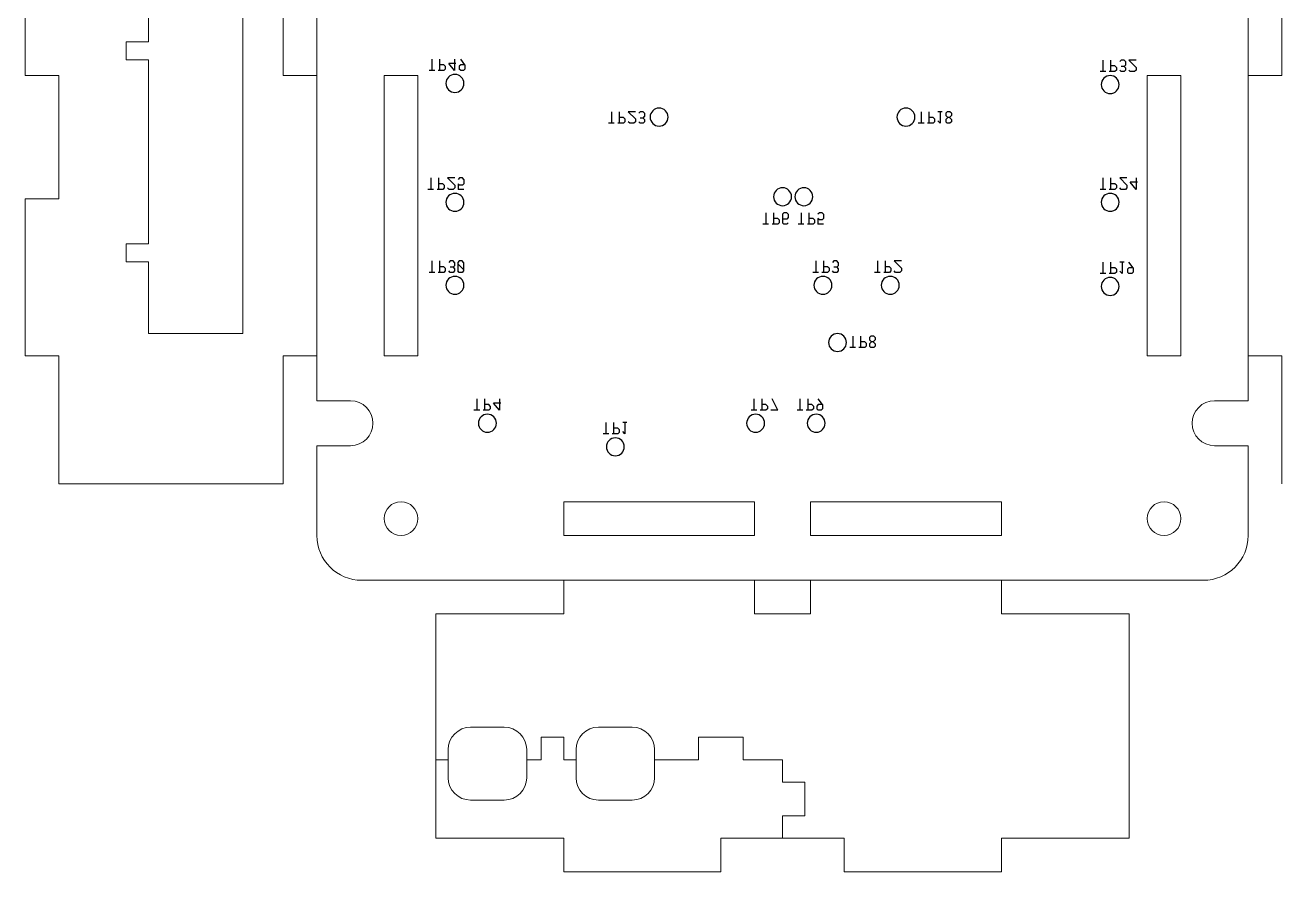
# Model space of a CAD drawing. Header units: millimetres. Extents: x -26 to 192, y -26 to 125.
# Drawn here: x -26 to 86, y -26 to 49.5 of the extents above; entities that cross this region are included whole.
import ezdxf

# ---------------------------------------------------------------- set-up
doc = ezdxf.new("R2010")
doc.units = ezdxf.units.MM
doc.layers.get('0').update_dxf_attribs({"linetype": 'CONTINUOUS', "lineweight": 0})
doc.layers.add('power_silk', color=7, linetype='CONTINUOUS')

msp = doc.modelspace()

# ---------------------------------------------------------------- linework, layer by layer
at = {"color": 5}
for p, q in [((0, 83), (0, 16)), ((83, 16), (83, 83)), ((-6.6, 22), (-6.6, 73.8)), ((-15, 64.4), (-15, 48)), ((-3, 45), (-3, 55)), ((-26, 45), (-26, 54)), ((86, 45), (86, 54)), ((-15, 48), (-17, 48)), ((-17, 48), (-17, 46.4)), ((-17, 46.4), (-15, 46.4)), ((-15, 46.4), (-15, 30)), ((-26, 45), (-23, 45)), ((-23, 45), (-23, 34)), ((0, 45), (-3, 45)), ((9, 45), (6, 45)), ((6, 45), (6, 20)), ((9, 20), (9, 45)), ((77, 45), (74, 45)), ((74, 45), (74, 20)), ((77, 20), (77, 45)), ((83, 45), (86, 45)), ((-23, 34), (-26, 34)), ((-26, 20), (-26, 34)), ((-15, 30), (-17, 30)), ((-17, 30), (-17, 28.4)), ((-17, 28.4), (-15, 28.4)), ((-15, 28.4), (-15, 22)), ((-15, 22), (-6.6, 22)), ((-26, 20), (-23, 20)), ((-23, 20), (-23, 8.6)), ((-3, 20), (0, 20)), ((-3, 8.6), (-3, 20)), ((6, 20), (9, 20)), ((74, 20), (77, 20)), ((86, 20), (83, 20)), ((86, 8.6), (86, 20)), ((3, 16), (0, 16)), ((80, 16), (83, 16)), ((5, 14), (5, 14)), ((78, 14), (78, 14)), ((0, 12), (3, 12)), ((0, 12), (0, 4)), ((83, 12), (80, 12)), ((83, 4), (83, 12)), ((-3, 8.6), (-23, 8.6)), ((22, 7), (22, 4)), ((39, 7), (22, 7)), ((39, 4), (39, 7)), ((44, 4), (44, 7)), ((44, 7), (61, 7)), ((61, 7), (61, 4)), ((22, 4), (39, 4)), ((61, 4), (44, 4)), ((4, 0), (79, 0)), ((22, -3), (22, 0)), ((39, 0), (39, -3)), ((44, -3), (44, 0)), ((61, 0), (61, -3)), ((10.6, -3), (22, -3)), ((10.6, -23), (10.6, -3)), ((39, -3), (44, -3)), ((61, -3), (72.4, -3)), ((72.4, -3), (72.4, -23)), ((16.7, -13.1), (13.7, -13.1)), ((28.1, -13.1), (25.1, -13.1)), ((20, -16), (20, -14)), ((20, -14), (22, -14)), ((22, -14), (22, -16)), ((34, -16), (34, -14)), ((34, -14), (38, -14)), ((38, -14), (38, -16)), ((11.7, -15.1), (11.7, -17.6)), ((18.7, -17.6), (18.7, -15.1)), ((23.1, -15.1), (23.1, -17.6)), ((30.1, -17.6), (30.1, -15.1)), ((10.6, -16), (11.7, -16)), ((18.7, -16), (20, -16)), ((22, -16), (23.1, -16)), ((30.1, -16), (34, -16)), ((38, -16), (41.5, -16)), ((41.5, -16), (41.5, -18)), ((41.5, -18), (43.5, -18)), ((43.5, -18), (43.5, -21)), ((13.7, -19.6), (16.7, -19.6)), ((25.1, -19.6), (28.1, -19.6)), ((43.5, -21), (41.5, -21)), ((41.5, -21), (41.5, -23)), ((22, -23), (10.6, -23)), ((22, -23), (22, -26)), ((36, -23), (36, -26)), ((36, -23), (47, -23)), ((47, -23), (47, -26)), ((61, -26), (61, -23)), ((61, -23), (72.4, -23)), ((36, -26), (22, -26)), ((47, -26), (61, -26))]:
    msp.add_line(p, q, dxfattribs=at)
for centre in [(7.5, 5.5), (75.5, 5.5)]:
    msp.add_circle(centre, 1.5, dxfattribs=at)
for centre, radius, start, end in [((3, 14), 2, 0, 90), ((80, 14), 2, 90, 180), ((3, 14), 2, 270, 0), ((80, 14), 2, 180, 270), ((4, 4), 4, 180, 270), ((79, 4), 4, 270, 0), ((13.7, -15.1), 2, 90, 180), ((16.7, -15.1), 2, 0, 90), ((25.1, -15.1), 2, 90, 180), ((28.1, -15.1), 2, 0, 90), ((13.7, -17.6), 2, 180, 270), ((16.7, -17.6), 2, 270, 0), ((25.1, -17.6), 2, 180, 270), ((28.1, -17.6), 2, 270, 0)]:
    msp.add_arc(centre, radius, start, end, dxfattribs=at)
at = {"layer": 'power_silk', "color": 1}
for points in [[(10.254006, 46.470094), (10.254006, 45.454094)], [(10.940159, 46.470094), (10.940159, 45.454094)], [(11.447806, 45.835094), (11.321159, 45.962094), (10.940159, 45.962094)], [(12.260606, 45.454094), (11.752606, 46.089094)], [(12.387606, 46.089094), (11.752606, 46.089094)], [(12.260606, 46.470094), (12.260606, 45.454094)], [(13.200406, 45.962094), (13.200406, 45.581094), (13.073759, 45.454094), (12.819406, 45.454094), (12.692759, 45.581094)], [(12.819406, 45.962094), (12.692759, 45.835094)], [(13.200406, 45.962094), (12.819406, 46.470094)], [(13.200406, 45.962094), (12.819406, 45.962094)], [(70.054073, 46.370258), (70.054073, 45.354258)], [(70.739873, 46.370258), (70.739873, 45.354258)], [(72.060673, 46.242905), (71.933673, 46.370258), (71.679673, 46.370258), (71.552673, 46.242905)], [(71.933673, 45.811458), (72.060673, 45.938105)], [(72.060673, 46.242905), (72.060673, 45.938105)], [(73.000473, 45.735258), (72.365473, 46.370258)], [(73.000473, 46.370258), (72.365473, 46.370258)], [(10.508006, 45.454094), (10.000006, 45.454094)], [(11.321159, 45.454094), (10.812806, 45.454094)], [(11.447806, 45.581094), (11.321159, 45.454094)], [(11.447806, 45.835094), (11.447806, 45.581094)], [(12.692759, 45.835094), (12.692759, 45.581094)], [(70.308073, 45.354258), (69.800073, 45.354258)], [(71.120873, 45.354258), (70.612873, 45.354258)], [(71.247873, 45.735258), (71.120873, 45.861905), (70.739873, 45.861905)], [(71.247873, 45.481258), (71.120873, 45.354258)], [(71.247873, 45.735258), (71.247873, 45.481258)], [(71.679673, 45.354258), (71.552673, 45.481258)], [(71.933673, 45.811458), (71.679673, 45.811458)], [(71.933673, 45.354258), (71.679673, 45.354258)], [(71.933673, 45.811458), (72.060673, 45.684458)], [(72.060673, 45.481258), (71.933673, 45.354258)], [(72.060673, 45.684458), (72.060673, 45.481258)], [(72.492473, 45.354258), (72.365473, 45.481258)], [(72.873473, 45.354258), (72.492473, 45.354258)], [(73.000473, 45.481258), (72.873473, 45.354258)], [(73.000473, 45.735258), (73.000473, 45.481258)], [(26.254242, 41.770036), (26.254242, 40.754389)], [(26.940042, 41.770036), (26.940042, 40.754389)], [(28.387842, 41.135036), (27.752842, 41.770036)], [(28.387842, 41.770036), (27.752842, 41.770036)], [(29.200642, 41.643036), (29.073289, 41.770036), (28.819642, 41.770036), (28.692642, 41.643036)], [(29.200642, 41.643036), (29.200642, 41.338236)], [(53.854164, 41.770036), (53.854164, 40.754389)], [(54.539964, 41.770036), (54.539964, 40.754389)], [(55.733764, 41.770036), (55.352764, 41.770036)], [(55.555964, 41.770036), (55.555964, 40.754389)], [(56.165564, 41.770036), (56.038564, 41.643036), (56.038564, 41.439836)], [(56.546564, 41.643036), (56.419564, 41.770036), (56.165564, 41.770036)], [(56.546564, 41.643036), (56.546564, 41.439836)], [(26.508242, 40.754389), (26.000242, 40.754389)], [(27.321042, 40.754389), (26.813042, 40.754389)], [(27.448042, 41.135036), (27.321042, 41.262036), (26.940042, 41.262036)], [(27.448042, 40.881036), (27.321042, 40.754389)], [(27.448042, 41.135036), (27.448042, 40.881036)], [(27.879842, 40.754389), (27.752842, 40.881036)], [(28.260842, 40.754389), (27.879842, 40.754389)], [(28.387842, 40.881036), (28.260842, 40.754389)], [(28.387842, 41.135036), (28.387842, 40.881036)], [(28.819642, 40.754389), (28.692642, 40.881036)], [(29.073289, 41.211236), (28.819642, 41.211236)], [(29.073289, 40.754389), (28.819642, 40.754389)], [(29.073289, 41.211236), (29.200642, 41.338236)], [(29.073289, 41.211236), (29.200642, 41.084236)], [(29.200642, 40.881036), (29.073289, 40.754389)], [(29.200642, 41.084236), (29.200642, 40.881036)], [(54.108164, 40.754389), (53.600517, 40.754389)], [(54.920964, 40.754389), (54.412964, 40.754389)], [(55.047964, 41.135036), (54.920964, 41.262036), (54.539964, 41.262036)], [(55.047964, 40.881036), (54.920964, 40.754389)], [(55.047964, 41.135036), (55.047964, 40.881036)], [(55.555964, 40.754389), (55.352764, 40.957236)], [(56.216364, 41.262036), (56.038564, 41.439836)], [(56.216364, 41.262036), (56.038564, 41.084236), (56.038564, 40.881036)], [(56.165564, 40.754389), (56.038564, 40.881036)], [(56.419564, 40.754389), (56.165564, 40.754389)], [(56.368764, 41.262036), (56.216364, 41.262036)], [(56.546564, 41.439836), (56.368764, 41.262036)], [(56.546564, 41.084236), (56.368764, 41.262036)], [(56.546564, 40.881036), (56.419564, 40.754389)], [(56.546564, 41.084236), (56.546564, 40.881036)], [(10.15417, 35.87018), (10.15417, 34.85418)], [(10.83997, 35.87018), (10.83997, 34.85418)], [(12.28777, 35.23518), (11.65277, 35.87018)], [(12.28777, 35.87018), (11.65277, 35.87018)], [(13.10057, 35.74318), (12.97357, 35.87018), (12.71957, 35.87018), (12.59257, 35.74318)], [(70.054073, 35.87018), (70.054073, 34.85418)], [(70.739873, 35.87018), (70.739873, 34.85418)], [(72.187673, 35.23518), (71.552673, 35.87018)], [(72.187673, 35.87018), (71.552673, 35.87018)], [(73.000473, 35.87018), (73.000473, 34.85418)], [(10.40817, 34.85418), (9.90017, 34.85418)], [(11.22097, 34.85418), (10.71297, 34.85418)], [(11.34797, 35.23518), (11.22097, 35.36218), (10.83997, 35.36218)], [(11.34797, 34.98118), (11.22097, 34.85418)], [(11.34797, 35.23518), (11.34797, 34.98118)], [(11.77977, 34.85418), (11.65277, 34.98118)], [(12.16077, 34.85418), (11.77977, 34.85418)], [(12.28777, 34.98118), (12.16077, 34.85418)], [(12.28777, 35.23518), (12.28777, 34.98118)], [(12.59257, 35.36218), (12.59257, 34.85418)], [(12.71957, 35.23518), (12.59257, 35.36218)], [(13.10057, 34.85418), (12.59257, 34.85418)], [(12.97357, 35.23518), (12.71957, 35.23518)], [(13.10057, 35.36218), (12.97357, 35.23518)], [(13.10057, 35.74318), (13.10057, 35.36218)], [(70.308073, 34.85418), (69.800073, 34.85418)], [(71.120873, 34.85418), (70.612873, 34.85418)], [(71.247873, 35.23518), (71.120873, 35.36218), (70.739873, 35.36218)], [(71.247873, 34.98118), (71.120873, 34.85418)], [(71.247873, 35.23518), (71.247873, 34.98118)], [(71.679673, 34.85418), (71.552673, 34.98118)], [(72.060673, 34.85418), (71.679673, 34.85418)], [(72.187673, 34.98118), (72.060673, 34.85418)], [(72.187673, 35.23518), (72.187673, 34.98118)], [(73.000473, 34.85418), (72.492473, 35.48918)], [(73.127473, 35.48918), (72.492473, 35.48918)], [(40.004109, 32.769969), (40.004109, 31.754322)], [(40.689909, 32.769969), (40.689909, 31.754322)], [(41.629709, 32.769969), (41.502709, 32.643322)], [(41.502709, 32.643322), (41.502709, 31.881322)], [(41.883709, 32.769969), (41.629709, 32.769969)], [(42.010709, 32.643322), (41.883709, 32.769969)], [(42.010709, 32.643322), (42.010709, 32.338522)], [(43.154414, 32.769969), (43.154414, 31.754322)], [(43.840214, 32.769969), (43.840214, 31.754322)], [(45.160661, 32.643322), (45.034014, 32.769969), (44.780014, 32.769969), (44.653014, 32.643322)], [(45.160661, 32.643322), (45.160661, 32.262322)], [(40.258109, 31.754322), (39.750109, 31.754322)], [(41.070909, 31.754322), (40.562909, 31.754322)], [(41.197909, 32.134969), (41.070909, 32.262322), (40.689909, 32.262322)], [(41.197909, 31.881322), (41.070909, 31.754322)], [(41.197909, 32.134969), (41.197909, 31.881322)], [(42.010709, 32.338522), (41.883709, 32.211522), (41.502709, 32.211522)], [(42.010709, 31.881322), (41.883709, 31.754322), (41.629709, 31.754322), (41.502709, 31.881322)], [(43.408061, 31.754322), (42.900414, 31.754322)], [(44.221214, 31.754322), (43.713214, 31.754322)], [(44.348214, 32.134969), (44.221214, 32.262322), (43.840214, 32.262322)], [(44.348214, 31.881322), (44.221214, 31.754322)], [(44.348214, 32.134969), (44.348214, 31.881322)], [(44.653014, 32.262322), (44.653014, 31.754322)], [(44.780014, 32.134969), (44.653014, 32.262322)], [(45.160661, 31.754322), (44.653014, 31.754322)], [(45.034014, 32.134969), (44.780014, 32.134969)], [(45.160661, 32.262322), (45.034014, 32.134969)], [(10.254006, 28.470314), (10.254006, 27.454314)], [(10.940159, 28.470314), (10.940159, 27.454314)], [(12.260606, 28.343314), (12.133959, 28.470314), (11.879959, 28.470314), (11.752606, 28.343314)], [(12.133959, 27.911514), (12.260606, 28.038514)], [(12.260606, 28.343314), (12.260606, 28.038514)], [(12.692759, 28.470314), (12.565406, 28.343314), (12.565406, 27.581314)], [(13.073759, 27.708314), (12.565406, 28.216314)], [(13.073759, 28.343314), (12.946406, 28.470314), (12.692759, 28.470314)], [(13.073759, 28.343314), (13.073759, 27.581314)], [(44.4544, 28.470314), (44.4544, 27.454314)], [(45.139848, 28.470314), (45.139848, 27.454314)], [(46.461, 28.343314), (46.333648, 28.470314), (46.08, 28.470314), (45.952648, 28.343314)], [(46.333648, 27.911514), (46.461, 28.038514)], [(46.461, 28.343314), (46.461, 28.038514)], [(49.954206, 28.470314), (49.954206, 27.454314)], [(50.640006, 28.470314), (50.640006, 27.454314)], [(52.087806, 27.835314), (51.452806, 28.470314)], [(52.087806, 28.470314), (51.452806, 28.470314)], [(70.054073, 28.370125), (70.054073, 27.354125)], [(70.739873, 28.370125), (70.739873, 27.354125)], [(71.933673, 28.370125), (71.552673, 28.370125)], [(71.755873, 28.370125), (71.755873, 27.354125)], [(72.746473, 27.862125), (72.365473, 28.370125)], [(10.508006, 27.454314), (10.000006, 27.454314)], [(11.321159, 27.454314), (10.812806, 27.454314)], [(11.447806, 27.835314), (11.321159, 27.962314), (10.940159, 27.962314)], [(11.447806, 27.581314), (11.321159, 27.454314)], [(11.447806, 27.835314), (11.447806, 27.581314)], [(11.879959, 27.454314), (11.752606, 27.581314)], [(12.133959, 27.911514), (11.879959, 27.911514)], [(12.133959, 27.454314), (11.879959, 27.454314)], [(12.133959, 27.911514), (12.260606, 27.784514)], [(12.260606, 27.581314), (12.133959, 27.454314)], [(12.260606, 27.784514), (12.260606, 27.581314)], [(12.692759, 27.454314), (12.565406, 27.581314)], [(12.946406, 27.454314), (12.692759, 27.454314)], [(13.073759, 27.581314), (12.946406, 27.454314)], [(44.7084, 27.454314), (44.200048, 27.454314)], [(45.5212, 27.454314), (45.0132, 27.454314)], [(45.6482, 27.835314), (45.5212, 27.962314), (45.139848, 27.962314)], [(45.6482, 27.581314), (45.5212, 27.454314)], [(45.6482, 27.835314), (45.6482, 27.581314)], [(46.08, 27.454314), (45.952648, 27.581314)], [(46.333648, 27.911514), (46.08, 27.911514)], [(46.333648, 27.454314), (46.08, 27.454314)], [(46.333648, 27.911514), (46.461, 27.784514)], [(46.461, 27.581314), (46.333648, 27.454314)], [(46.461, 27.784514), (46.461, 27.581314)], [(50.208206, 27.454314), (49.700206, 27.454314)], [(51.021006, 27.454314), (50.513006, 27.454314)], [(51.148006, 27.835314), (51.021006, 27.962314), (50.640006, 27.962314)], [(51.148006, 27.581314), (51.021006, 27.454314)], [(51.148006, 27.835314), (51.148006, 27.581314)], [(51.579806, 27.454314), (51.452806, 27.581314)], [(51.960806, 27.454314), (51.579806, 27.454314)], [(52.087806, 27.581314), (51.960806, 27.454314)], [(52.087806, 27.835314), (52.087806, 27.581314)], [(70.308073, 27.354125), (69.800073, 27.354125)], [(71.120873, 27.354125), (70.612873, 27.354125)], [(71.247873, 27.735125), (71.120873, 27.862125), (70.739873, 27.862125)], [(71.247873, 27.481125), (71.120873, 27.354125)], [(71.247873, 27.735125), (71.247873, 27.481125)], [(71.755873, 27.354125), (71.552673, 27.557325)], [(72.746473, 27.862125), (72.746473, 27.481125), (72.619473, 27.354125), (72.365473, 27.354125), (72.238473, 27.481125)], [(72.365473, 27.862125), (72.238473, 27.735125)], [(72.238473, 27.735125), (72.238473, 27.481125)], [(72.746473, 27.862125), (72.365473, 27.862125)], [(47.754284, 21.770358), (47.754284, 20.754358)], [(48.440084, 21.770358), (48.440084, 20.754358)], [(49.379884, 21.770358), (49.252884, 21.643005), (49.252884, 21.440158)], [(49.430684, 21.262005), (49.252884, 21.440158)], [(49.760884, 21.643005), (49.633884, 21.770358), (49.379884, 21.770358)], [(49.760884, 21.440158), (49.583084, 21.262005)], [(49.760884, 21.643005), (49.760884, 21.440158)], [(48.008284, 20.754358), (47.500284, 20.754358)], [(48.821084, 20.754358), (48.313084, 20.754358)], [(48.948084, 21.135358), (48.821084, 21.262005), (48.440084, 21.262005)], [(48.948084, 20.881358), (48.821084, 20.754358)], [(48.948084, 21.135358), (48.948084, 20.881358)], [(49.430684, 21.262005), (49.252884, 21.084205), (49.252884, 20.881358)], [(49.379884, 20.754358), (49.252884, 20.881358)], [(49.633884, 20.754358), (49.379884, 20.754358)], [(49.583084, 21.262005), (49.430684, 21.262005)], [(49.760884, 21.084205), (49.583084, 21.262005)], [(49.760884, 20.881358), (49.633884, 20.754358)], [(49.760884, 21.084205), (49.760884, 20.881358)], [(14.254153, 16.170364), (14.254153, 15.154364)], [(14.939953, 16.170364), (14.939953, 15.154364)], [(16.260753, 15.154364), (15.752753, 15.789364)], [(16.387753, 15.789364), (15.752753, 15.789364)], [(16.260753, 16.170364), (16.260753, 15.154364)], [(38.954242, 16.170364), (38.954242, 15.154364)], [(39.640042, 16.170364), (39.640042, 15.154364)], [(41.087842, 15.154364), (40.579842, 16.170364)], [(43.054225, 16.170364), (43.054225, 15.154364)], [(43.740025, 16.170364), (43.740025, 15.154364)], [(45.060825, 15.662364), (44.679825, 16.170364)], [(14.508153, 15.154364), (14.000153, 15.154364)], [(15.320953, 15.154364), (14.812953, 15.154364)], [(15.447953, 15.535364), (15.320953, 15.662364), (14.939953, 15.662364)], [(15.447953, 15.281364), (15.320953, 15.154364)], [(15.447953, 15.535364), (15.447953, 15.281364)], [(39.208242, 15.154364), (38.700242, 15.154364)], [(40.021042, 15.154364), (39.513042, 15.154364)], [(40.148042, 15.535364), (40.021042, 15.662364), (39.640042, 15.662364)], [(40.148042, 15.281364), (40.021042, 15.154364)], [(40.148042, 15.535364), (40.148042, 15.281364)], [(41.087842, 15.154364), (40.452842, 15.154364)], [(43.308225, 15.154364), (42.800225, 15.154364)], [(44.121025, 15.154364), (43.613025, 15.154364)], [(44.248025, 15.535364), (44.121025, 15.662364), (43.740025, 15.662364)], [(44.248025, 15.281364), (44.121025, 15.154364)], [(44.248025, 15.535364), (44.248025, 15.281364)], [(45.060825, 15.662364), (45.060825, 15.281364), (44.933825, 15.154364), (44.679825, 15.154364), (44.552825, 15.281364)], [(44.679825, 15.662364), (44.552825, 15.535364)], [(44.552825, 15.535364), (44.552825, 15.281364)], [(45.060825, 15.662364), (44.679825, 15.662364)], [(25.754356, 14.070278), (25.754356, 13.054278)], [(26.440156, 14.070278), (26.440156, 13.054278)], [(26.948156, 13.435278), (26.821156, 13.562278), (26.440156, 13.562278)], [(27.633956, 14.070278), (27.252956, 14.070278)], [(27.456156, 14.070278), (27.456156, 13.054278)], [(26.008356, 13.054278), (25.500356, 13.054278)], [(26.821156, 13.054278), (26.313156, 13.054278)], [(26.948156, 13.181278), (26.821156, 13.054278)], [(26.948156, 13.435278), (26.948156, 13.181278)], [(27.456156, 13.054278), (27.252956, 13.257478)]]:
    msp.add_lwpolyline(points, dxfattribs=at)
at = {"layer": 'power_silk', "color": 5}
for points in [[(12.300117, 45.100258), (11.858439, 45.100258), (11.500017, 44.742189), (11.500017, 44.300158)], [(13.100217, 44.300158), (13.100217, 44.742189), (12.741795, 45.100258), (12.300117, 45.100258)], [(70.700009, 45.000069), (70.258331, 45.000069), (69.899909, 44.642), (69.899909, 44.199969)], [(71.500109, 44.199969), (71.500109, 44.642), (71.141686, 45.000069), (70.700009, 45.000069)], [(11.500017, 44.300158), (11.500017, 43.85848), (11.858439, 43.500058), (12.300117, 43.500058)], [(12.300117, 43.500058), (12.741795, 43.500058), (13.100217, 43.85848), (13.100217, 44.300158)], [(69.899909, 44.199969), (69.899909, 43.758292), (70.258331, 43.400222), (70.700009, 43.400222)], [(70.700009, 43.400222), (71.141686, 43.400222), (71.500109, 43.758292), (71.500109, 44.199969)], [(30.500275, 42.100589), (30.058598, 42.100589), (29.700175, 41.742167), (29.700175, 41.300136)], [(31.300375, 41.300136), (31.300375, 41.742167), (30.941953, 42.100589), (30.500275, 42.100589)], [(52.500203, 42.100589), (52.058525, 42.100589), (51.700103, 41.742167), (51.700103, 41.300136)], [(53.300303, 41.300136), (53.300303, 41.742167), (52.941881, 42.100589), (52.500203, 42.100589)], [(29.700175, 41.300136), (29.700175, 40.858458), (30.058598, 40.500036), (30.500275, 40.500036)], [(30.500275, 40.500036), (30.941953, 40.500036), (31.300375, 40.858458), (31.300375, 41.300136)], [(51.700103, 41.300136), (51.700103, 40.858458), (52.058525, 40.500036), (52.500203, 40.500036)], [(52.500203, 40.500036), (52.941881, 40.500036), (53.300303, 40.858458), (53.300303, 41.300136)], [(41.500239, 35.00023), (41.058561, 35.00023), (40.700139, 34.642161), (40.700139, 34.20013)], [(42.300339, 34.20013), (42.300339, 34.642161), (41.941917, 35.00023), (41.500239, 35.00023)], [(43.399948, 35.00023), (42.95827, 35.00023), (42.599848, 34.642161), (42.599848, 34.20013)], [(44.200048, 34.20013), (44.200048, 34.642161), (43.841978, 35.00023), (43.399948, 35.00023)], [(12.300117, 34.499992), (11.858439, 34.499992), (11.500017, 34.141922), (11.500017, 33.699892)], [(11.500017, 33.699892), (11.500017, 33.258214), (11.858439, 32.899792), (12.300117, 32.899792)], [(13.100217, 33.699892), (13.100217, 34.141922), (12.741795, 34.499992), (12.300117, 34.499992)], [(12.300117, 32.899792), (12.741795, 32.899792), (13.100217, 33.258214), (13.100217, 33.699892)], [(40.700139, 34.20013), (40.700139, 33.758453), (41.058561, 33.40003), (41.500239, 33.40003)], [(41.500239, 33.40003), (41.941917, 33.40003), (42.300339, 33.758453), (42.300339, 34.20013)], [(42.599848, 34.20013), (42.599848, 33.758453), (42.95827, 33.40003), (43.399948, 33.40003)], [(43.399948, 33.40003), (43.841978, 33.40003), (44.200048, 33.758453), (44.200048, 34.20013)], [(70.700009, 34.499992), (70.258331, 34.499992), (69.899909, 34.141922), (69.899909, 33.699892)], [(69.899909, 33.699892), (69.899909, 33.258214), (70.258331, 32.899792), (70.700009, 32.899792)], [(71.500109, 33.699892), (71.500109, 34.141922), (71.141686, 34.499992), (70.700009, 34.499992)], [(70.700009, 32.899792), (71.141686, 32.899792), (71.500109, 33.258214), (71.500109, 33.699892)], [(12.300117, 27.100478), (11.858439, 27.100478), (11.500017, 26.742055), (11.500017, 26.300378)], [(13.100217, 26.300378), (13.100217, 26.742055), (12.741795, 27.100478), (12.300117, 27.100478)], [(45.100336, 27.100478), (44.658306, 27.100478), (44.300236, 26.742055), (44.300236, 26.300378)], [(45.900436, 26.300378), (45.900436, 26.742055), (45.542014, 27.100478), (45.100336, 27.100478)], [(51.100028, 27.100478), (50.65835, 27.100478), (50.299928, 26.742055), (50.299928, 26.300378)], [(51.900128, 26.300378), (51.900128, 26.742055), (51.542059, 27.100478), (51.100028, 27.100478)], [(70.700009, 27.000289), (70.258331, 27.000289), (69.899909, 26.641867), (69.899909, 26.200189)], [(71.500109, 26.200189), (71.500109, 26.641867), (71.141686, 27.000289), (70.700009, 27.000289)], [(11.500017, 26.300378), (11.500017, 25.858347), (11.858439, 25.500278), (12.300117, 25.500278)], [(12.300117, 25.500278), (12.741795, 25.500278), (13.100217, 25.858347), (13.100217, 26.300378)], [(44.300236, 26.300378), (44.300236, 25.858347), (44.658306, 25.500278), (45.100336, 25.500278)], [(45.100336, 25.500278), (45.542014, 25.500278), (45.900436, 25.858347), (45.900436, 26.300378)], [(50.299928, 26.300378), (50.299928, 25.858347), (50.65835, 25.500278), (51.100028, 25.500278)], [(51.100028, 25.500278), (51.542059, 25.500278), (51.900128, 25.858347), (51.900128, 26.300378)], [(69.899909, 26.200189), (69.899909, 25.758511), (70.258331, 25.400089), (70.700009, 25.400089)], [(70.700009, 25.400089), (71.141686, 25.400089), (71.500109, 25.758511), (71.500109, 26.200189)], [(46.39997, 22.000369), (45.958292, 22.000369), (45.59987, 21.641947), (45.59987, 21.200269)], [(47.20007, 21.200269), (47.20007, 21.641947), (46.842, 22.000369), (46.39997, 22.000369)], [(45.59987, 21.200269), (45.59987, 20.758592), (45.958292, 20.400169), (46.39997, 20.400169)], [(46.39997, 20.400169), (46.842, 20.400169), (47.20007, 20.758592), (47.20007, 21.200269)], [(15.200303, 14.800175), (14.758625, 14.800175), (14.400203, 14.441753), (14.400203, 14.000075)], [(16.000403, 14.000075), (16.000403, 14.441753), (15.641981, 14.800175), (15.200303, 14.800175)], [(39.100292, 14.800175), (38.658261, 14.800175), (38.300192, 14.441753), (38.300192, 14.000075)], [(39.900392, 14.000075), (39.900392, 14.441753), (39.54197, 14.800175), (39.100292, 14.800175)], [(44.500261, 14.800175), (44.058231, 14.800175), (43.700161, 14.441753), (43.700161, 14.000075)], [(45.300361, 14.000075), (45.300361, 14.441753), (44.941939, 14.800175), (44.500261, 14.800175)], [(14.400203, 14.000075), (14.400203, 13.558044), (14.758625, 13.199975), (15.200303, 13.199975)], [(15.200303, 13.199975), (15.641981, 13.199975), (16.000403, 13.558044), (16.000403, 14.000075)], [(38.300192, 14.000075), (38.300192, 13.558044), (38.658261, 13.199975), (39.100292, 13.199975)], [(39.100292, 13.199975), (39.54197, 13.199975), (39.900392, 13.558044), (39.900392, 14.000075)], [(43.700161, 14.000075), (43.700161, 13.558044), (44.058231, 13.199975), (44.500261, 13.199975)], [(44.500261, 13.199975), (44.941939, 13.199975), (45.300361, 13.558044), (45.300361, 14.000075)], [(26.599964, 12.700442), (26.158286, 12.700442), (25.799864, 12.342019), (25.799864, 11.900342)], [(27.400064, 11.900342), (27.400064, 12.342019), (27.041995, 12.700442), (26.599964, 12.700442)], [(25.799864, 11.900342), (25.799864, 11.458664), (26.158286, 11.100242), (26.599964, 11.100242)], [(26.599964, 11.100242), (27.041995, 11.100242), (27.400064, 11.458664), (27.400064, 11.900342)]]:
    msp.add_open_spline(points, degree=3, dxfattribs=at)

doc.saveas('drawing.dxf')
